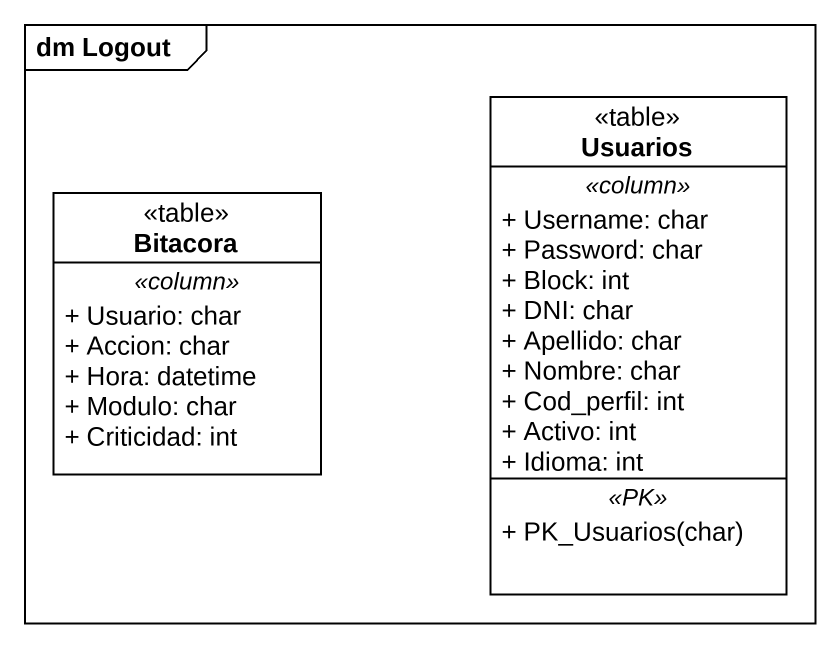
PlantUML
@startuml
mainframe dm Logout
hide circle
hide empty members
skinparam classAttributeIconSize 0
class Usuarios <<table>> {
  .. <<column>> ..
  + Username: char
  + Password: char
  + Block: int
  + DNI: char
  + Apellido: char
  + Nombre: char
  + Cod_perfil: int
  + Activo: int
  + Idioma: int
  .. <<PK>> ..
  + PK_Usuarios(char)
}
class Bitacora <<table>> {
  .. <<column>> ..
  + Usuario: char
  + Accion: char
  + Hora: datetime
  + Modulo: char
  + Criticidad: int
}
@enduml
